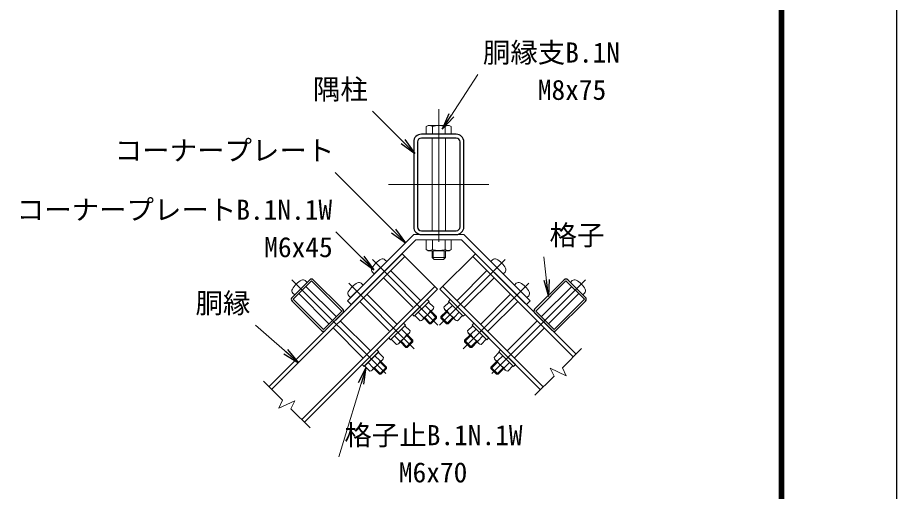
# Model space of a CAD drawing. Units: millimetres, scale not verified. Extents: x -4200 to 4200, y -2970 to 2970.
# Drawn here: x 2099 to 4200, y -145 to 989 of the extents above; entities that cross this region are included whole.
import ezdxf
from ezdxf.enums import TextEntityAlignment as Align

# ---------------------------------------------------------------- set-up
doc = ezdxf.new("R2010")
doc.units = ezdxf.units.MM
doc.header["$LTSCALE"] = 10
doc.linetypes.add('USER1', pattern=[50.8, 31.75, -6.35, 6.35, -6.35])
for name, color, linetype, lineweight in [('0-0_D-TTL', 2, 'Continuous', 25), ('0-2_D-BMK', 2, 'USER1', 13), ('0-5_D-STR1', 1, 'Continuous', 25), ('0-6_D-STR3', 3, 'Continuous', 13), ('0-8_D-STR-DIM', 7, 'Continuous', 13), ('0-9_0', 7, 'Continuous', 25), ('0-B_D-STR-TXT', 7, 'Continuous', 13)]:
    doc.layers.add(name, color=color, linetype=linetype, lineweight=lineweight)
doc.styles.add('ＭＳ ゴシック', font='')
doc.styles.get('ＭＳ ゴシック').set_extended_font_data('MS Gothic')

# ---------------------------------------------------------------- blocks, each defined once
blk = doc.blocks.new('_Open')
at = {"layer": '0-9_0'}
blk.add_line((-10, 1.667), (0, 0), dxfattribs=at)
blk.add_lwpolyline([(-10, -1.667), (0, 0), (-10, 0)], dxfattribs=at)

msp = doc.modelspace()

# ---------------------------------------------------------------- linework, layer by layer
at = {"layer": '0-0_D-TTL'}
for points in [[(-4199.92, 2970.06), (4200.08, 2970.06), (4200.08, -2969.94), (-4199.92, -2969.94)], [(-3929.92, 2750.06), (3930.08, 2750.06), (3930.08, -2749.94), (-3929.92, -2749.94)], [(-3927.42, 2747.56), (3927.58, 2747.56), (3927.58, -2747.44), (-3927.42, -2747.44)], [(-3924.92, 2745.06), (3925.08, 2745.06), (3925.08, -2744.94), (-3924.92, -2744.94)], [(-3922.42, 2742.56), (3922.58, 2742.56), (3922.58, -2742.44), (-3922.42, -2742.44)], [(-3919.92, 2740.06), (3920.08, 2740.06), (3920.08, -2739.94), (-3919.92, -2739.94)]]:
    msp.add_lwpolyline(points, close=True, dxfattribs=at)
at = {"layer": '0-2_D-BMK'}
for p, q in [((3106.2, 769.63), (3106.2, 409.63)), ((2986.2, 589.63), (3226.2, 589.63)), ((3104.14, 253.3), (2947.61, 409.83)), ((3108.26, 253.3), (3264.79, 409.83)), ((2755.25, 361.77), (2985.55, 131.47)), ((3457.15, 361.77), (3226.85, 131.47)), ((3047.57, 196.73), (2891.04, 353.26)), ((3164.83, 196.73), (3321.36, 353.26))]:
    msp.add_line(p, q, dxfattribs=at)
at = {"layer": '0-5_D-STR1'}
for p, q in [((3147.8, 709.63), (3064.6, 709.63)), ((3147.8, 700.43), (3064.6, 700.43)), ((3046.2, 691.23), (3046.2, 488.03)), ((3055.4, 691.23), (3055.4, 488.03)), ((3157, 488.03), (3157, 691.23)), ((3166.2, 488.03), (3166.2, 691.23)), ((3064.6, 478.83), (3147.8, 478.83)), ((3064.6, 469.63), (3147.8, 469.63)), ((3018.48, 423.81), (2700.28, 105.61)), ((3103.33, 338.96), (3018.48, 423.81)), ((3109.07, 338.96), (3193.92, 423.81)), ((3193.92, 423.81), (3434.32, 183.41)), ((3024.99, 417.31), (2706.79, 99.11)), ((3187.41, 417.31), (3427.81, 176.91)), ((2755.44, 319.16), (2797.86, 361.59)), ((2806.35, 361.59), (2877.06, 290.88)), ((3406.05, 361.59), (3335.34, 290.88)), ((3456.96, 319.16), (3414.54, 361.59)), ((2778.63, 27.27), (3096.83, 345.47)), ((2785.14, 20.76), (3103.33, 338.96)), ((3349.47, 98.56), (3109.07, 338.96)), ((3355.97, 105.06), (3115.57, 345.47)), ((2826.15, 239.97), (2755.44, 310.68)), ((3386.25, 239.97), (3456.96, 310.68)), ((2877.06, 282.39), (2834.63, 239.97)), ((2876.78, 282.11), (2834.92, 240.25)), ((2876.78, 282.11), (2834.92, 240.25)), ((3335.34, 282.39), (3377.77, 239.97)), ((3335.62, 282.11), (3377.48, 240.25))]:
    msp.add_line(p, q, dxfattribs=at)
for points in [[(2802.11, 359.04), (2874.51, 286.63), (2830.39, 242.51), (2757.98, 314.92)], [(3410.29, 359.04), (3337.88, 286.63), (3382.01, 242.51), (3454.42, 314.92)]]:
    msp.add_lwpolyline(points, close=True, dxfattribs=at)
for centre, radius, start, end in [((3064.6, 691.23), 18.4, 90, 180), ((3064.6, 691.23), 9.2, 90, 180), ((3147.8, 691.23), 18.4, 0, 90), ((3147.8, 691.23), 9.2, 0, 90), ((3064.6, 488.03), 18.4, 180, 270), ((3064.6, 488.03), 9.2, 180, 270), ((3147.8, 488.03), 9.2, 270, 0), ((3147.8, 488.03), 18.4, 270, 0), ((2802.11, 357.34), 6, 45, 135), ((3410.29, 357.34), 6, 45, 135), ((2759.68, 314.92), 6, 135, 225), ((3452.72, 314.92), 6, 315, 45), ((2872.82, 286.63), 6, 315, 45), ((3339.58, 286.63), 6, 135, 225), ((2830.39, 244.21), 6, 225, 315), ((3382.01, 244.21), 6, 225, 315)]:
    msp.add_arc(centre, radius, start, end, dxfattribs=at)
at = {"layer": '0-6_D-STR3'}
for p, q in [((3081, 730.83), (3076.18, 728.05)), ((3076.18, 709.63), (3076.18, 728.05)), ((3131.4, 730.83), (3081, 730.83)), ((3091.19, 709.63), (3091.19, 728.05)), ((3121.21, 709.63), (3121.21, 728.05)), ((3131.4, 730.83), (3136.22, 728.05)), ((3136.22, 709.63), (3136.22, 728.05)), ((3136.22, 709.63), (3076.18, 709.63)), ((3090.2, 700.43), (3090.2, 478.83)), ((3122.2, 700.43), (3122.2, 478.83)), ((2887.81, 311.24), (3046.2, 469.63)), ((3046.2, 469.63), (3166.2, 469.63)), ((3166.2, 469.63), (3324.59, 311.24)), ((3051.5, 456.83), (3160.9, 456.83)), ((3076.18, 456.83), (3076.18, 433.73)), ((3076.18, 456.83), (3136.22, 456.83)), ((3091.19, 456.83), (3091.19, 433.73)), ((3121.21, 456.83), (3121.21, 433.73)), ((3136.22, 456.83), (3136.22, 433.73)), ((3160.9, 456.83), (3315.54, 302.19)), ((3076.18, 433.73), (3081.2, 430.83)), ((3081.2, 430.83), (3131.2, 430.83)), ((3090.2, 430.83), (3090.2, 414.43)), ((3093.2, 430.83), (3093.2, 411.43)), ((3119.2, 430.83), (3119.2, 411.43)), ((3122.2, 430.83), (3122.2, 414.43)), ((3136.22, 433.73), (3131.2, 430.83)), ((2952.15, 375.59), (2981.85, 405.29)), ((2977.53, 409.61), (2981.85, 405.29)), ((3090.2, 414.43), (3095, 409.63)), ((3122.2, 414.43), (3090.2, 414.43)), ((3117.4, 409.63), (3095, 409.63)), ((3122.2, 414.43), (3117.4, 409.63)), ((3234.87, 409.61), (3230.55, 405.29)), ((3260.24, 375.59), (3230.55, 405.29)), ((2947.84, 379.91), (2952.15, 375.59)), ((2991.05, 383.37), (3061.46, 312.95)), ((3221.35, 383.37), (3150.94, 312.95)), ((3264.56, 379.91), (3260.24, 375.59)), ((2787.18, 359.54), (2791.5, 355.22)), ((2974.07, 366.4), (3044.49, 295.98)), ((3238.32, 366.4), (3167.91, 295.98)), ((3425.22, 359.54), (3420.9, 355.22)), ((2791.5, 355.22), (2761.8, 325.53)), ((2788.53, 345.47), (2859.81, 274.19)), ((2895.59, 319.02), (2925.28, 348.72)), ((2920.97, 353.04), (2925.28, 348.72)), ((3291.43, 353.04), (3287.11, 348.72)), ((3316.81, 319.02), (3287.11, 348.72)), ((3423.87, 345.47), (3352.59, 274.19)), ((3420.9, 355.22), (3450.6, 325.53)), ((2757.48, 329.84), (2761.8, 325.53)), ((2771.56, 328.49), (2842.84, 257.22)), ((2891.27, 323.34), (2895.59, 319.02)), ((2934.48, 326.8), (3004.89, 256.38)), ((3277.92, 326.8), (3207.51, 256.38)), ((3321.13, 323.34), (3316.81, 319.02)), ((3440.84, 328.49), (3369.56, 257.22)), ((3454.92, 329.84), (3450.6, 325.53)), ((2917.51, 309.83), (2987.92, 239.41)), ((3049.17, 275.74), (3081.7, 308.27)), ((3086.01, 287.69), (3073.56, 300.14)), ((3081.7, 308.27), (3094.14, 295.83)), ((3130.7, 308.27), (3118.26, 295.83)), ((3126.39, 287.69), (3138.83, 300.14)), ((3163.23, 275.74), (3130.7, 308.27)), ((3294.89, 309.83), (3224.48, 239.41)), ((3324.59, 311.24), (3315.54, 302.19)), ((3049.17, 275.74), (3061.61, 263.3)), ((3069.75, 271.43), (3057.3, 283.88)), ((3067.32, 265.61), (3092.15, 290.44)), ((3084.1, 256.37), (3101.07, 273.34)), ((3086.36, 284.65), (3101.07, 269.95)), ((3088.06, 286.35), (3101.07, 273.34)), ((3101.07, 269.95), (3101.07, 273.34)), ((3124.34, 286.35), (3111.33, 273.34)), ((3128.3, 256.37), (3111.33, 273.34)), ((3111.33, 269.95), (3111.33, 273.34)), ((3126.04, 284.65), (3113.02, 271.64)), ((3145.08, 265.61), (3120.25, 290.44)), ((3142.65, 271.43), (3155.1, 283.88)), ((3163.23, 275.74), (3150.78, 263.3)), ((2870.84, 263.16), (2942.68, 191.32)), ((3071.09, 269.38), (3084.1, 256.37)), ((3072.79, 271.08), (3087.49, 256.37)), ((3087.49, 256.37), (3084.1, 256.37)), ((3087.49, 256.37), (3101.07, 269.95)), ((3124.9, 256.37), (3111.33, 269.95)), ((3124.9, 256.37), (3128.3, 256.37)), ((3139.61, 271.08), (3126.6, 258.07)), ((3141.31, 269.38), (3128.3, 256.37)), ((3341.56, 263.16), (3269.72, 191.32)), ((2853.87, 246.19), (2925.71, 174.35)), ((2992.6, 219.18), (3025.13, 251.7)), ((3010.75, 209.04), (3035.58, 233.87)), ((3029.44, 231.13), (3017, 243.57)), ((3025.13, 251.7), (3037.57, 239.26)), ((3187.27, 251.7), (3174.83, 239.26)), ((3201.65, 209.04), (3176.82, 233.87)), ((3182.96, 231.13), (3195.4, 243.57)), ((3219.8, 219.18), (3187.27, 251.7)), ((3219.8, 219.18), (3187.27, 251.7)), ((3358.53, 246.19), (3286.69, 174.35)), ((2992.6, 219.18), (3005.05, 206.73)), ((3013.18, 214.86), (3000.73, 227.31)), ((3014.52, 212.81), (3027.53, 199.8)), ((3016.22, 214.51), (3030.93, 199.8)), ((3027.53, 199.8), (3044.5, 216.77)), ((3029.79, 228.09), (3044.5, 213.38)), ((3030.93, 199.8), (3044.5, 213.38)), ((3031.49, 229.78), (3044.5, 216.77)), ((3044.5, 213.38), (3044.5, 216.77)), ((3180.91, 229.78), (3167.9, 216.77)), ((3182.6, 228.09), (3167.9, 213.38)), ((3184.87, 199.8), (3167.9, 216.77)), ((3167.9, 213.38), (3167.9, 216.77)), ((3181.47, 199.8), (3167.9, 213.38)), ((3196.18, 214.51), (3181.47, 199.8)), ((3197.88, 212.81), (3184.87, 199.8)), ((3199.22, 214.86), (3211.67, 227.31)), ((3219.8, 219.18), (3207.35, 206.73)), ((3030.93, 199.8), (3027.53, 199.8)), ((3181.47, 199.8), (3184.87, 199.8)), ((2971.62, 169.92), (2946.79, 145.08)), ((2965.8, 167.49), (2953.36, 179.93)), ((2961.49, 188.06), (2973.93, 175.62)), ((3250.91, 188.06), (3238.47, 175.62)), ((3240.77, 169.92), (3265.61, 145.08)), ((3246.6, 167.49), (3259.04, 179.93)), ((2949.54, 151.22), (2937.09, 163.67)), ((2950.88, 149.17), (2964.46, 135.6)), ((2952.58, 150.87), (2967.85, 135.6)), ((2981.43, 152.57), (2964.46, 135.6)), ((2966.16, 164.45), (2981.43, 149.17)), ((2967.85, 166.14), (2981.43, 152.57)), ((2981.43, 149.17), (2967.85, 135.6)), ((2981.43, 149.17), (2981.43, 152.57)), ((3244.55, 166.14), (3230.97, 152.57)), ((3230.97, 152.57), (3247.94, 135.6)), ((3230.97, 149.17), (3230.97, 152.57)), ((3230.97, 149.17), (3244.55, 135.6)), ((3246.24, 164.45), (3232.67, 150.87)), ((3259.82, 150.87), (3246.24, 137.29)), ((3261.52, 149.17), (3247.94, 135.6)), ((3262.86, 151.22), (3275.31, 163.67)), ((2967.85, 135.6), (2964.46, 135.6)), ((3244.55, 135.6), (3247.94, 135.6))]:
    msp.add_line(p, q, dxfattribs=at)
for points in [[(2887.81, 311.24), (2896.86, 302.19), (3051.5, 456.83)], [(2961.49, 188.06), (2928.96, 155.54), (2941.41, 143.09)], [(3250.91, 188.06), (3283.44, 155.54), (3270.99, 143.09)]]:
    msp.add_lwpolyline(points, dxfattribs=at)
for points in [[(3083.11, 309.69), (3078.59, 314.21), (3043.23, 278.86), (3047.76, 274.33)], [(3133.81, 314.21), (3129.29, 309.69), (3164.64, 274.33), (3169.17, 278.86)], [(3026.54, 253.12), (3022.02, 257.64), (2986.66, 222.29), (2991.19, 217.76)], [(3190.38, 257.64), (3185.86, 253.12), (3221.21, 217.76), (3225.74, 222.29)], [(2962.9, 189.48), (2958.38, 194), (2923.02, 158.65), (2927.55, 154.12)], [(3249.5, 189.48), (3254.02, 194), (3289.38, 158.65), (3284.85, 154.12)]]:
    msp.add_lwpolyline(points, close=True, dxfattribs=at)
for centre, radius, start, end in [((3083.68, 717.08), 13.29, 55.61585, 124.38415), ((3106.2, 680.69), 49.68, 72.4121, 107.5879), ((3128.72, 717.08), 13.29, 55.61585, 124.38415), ((3083.68, 444.7), 13.29, 235.61585, 304.38416), ((3106.2, 481.09), 49.68, 252.4121, 287.5879), ((3128.72, 444.7), 13.29, 235.61586, 304.38414), ((2995.57, 361.87), 56, 118.92714, 151.07286), ((2972.16, 404.23), 7.6, 45, 118.92714), ((3240.24, 404.23), 7.6, 61.07286, 135), ((3216.83, 361.87), 56, 28.92714, 61.07286), ((2953.21, 385.28), 7.6, 151.07286, 225), ((3259.19, 385.28), 7.6, 315, 28.92714), ((2805.22, 311.81), 56, 118.92714, 151.07286), ((2781.81, 354.17), 7.6, 45, 118.92714), ((3430.59, 354.17), 7.6, 61.07286, 135), ((3407.18, 311.81), 56, 28.92714, 61.07286), ((2762.86, 335.22), 7.6, 151.07286, 225), ((2939, 305.3), 56, 118.92714, 151.07286), ((2915.59, 347.66), 7.6, 45, 118.92714), ((3296.81, 347.66), 7.6, 61.07286, 135), ((3273.4, 305.3), 56, 28.92714, 61.07286), ((3449.54, 335.22), 7.6, 315, 28.92714), ((2896.64, 328.71), 7.6, 151.07286, 225), ((3315.76, 328.71), 7.6, 315, 28.92714), ((3086.1, 295.74), 8.05, 269.39087, 0.60913), ((3126.3, 295.74), 8.05, 179.39087, 270.60913), ((3059.24, 298.2), 28.75, 291.42363, 338.57637), ((3153.15, 298.2), 28.75, 201.42363, 248.57637), ((3061.66, 271.39), 8.09, 269.68187, 0.31813), ((3150.74, 271.39), 8.09, 179.68187, 270.31813), ((3002.68, 241.63), 28.75, 291.42363, 338.57637), ((3029.53, 239.17), 8.05, 269.39087, 0.60913), ((3182.87, 239.17), 8.05, 179.39087, 270.60913), ((3209.72, 241.63), 28.75, 201.42363, 248.57637), ((3005.09, 214.82), 8.09, 269.68187, 0.31813), ((3207.31, 214.82), 8.09, 179.68187, 270.31813), ((2965.85, 175.57), 8.09, 269.68187, 0.31813), ((3246.55, 175.57), 8.09, 179.68187, 270.31813), ((2941.49, 151.14), 8.05, 269.39087, 0.60913), ((2939.04, 177.99), 28.75, 291.42363, 338.57637), ((3273.36, 177.99), 28.75, 201.42363, 248.57637), ((3270.91, 151.14), 8.05, 179.39087, 270.60913)]:
    msp.add_arc(centre, radius, start, end, dxfattribs=at)
at = {"layer": '0-8_D-STR-DIM'}
for p, q in [((3402.1, 151.19), (3447.65, 196.75)), ((3372.78, 149.9), (3381.69, 130.78)), ((3411.01, 132.07), (3372.78, 149.9)), ((3402.1, 151.19), (3411.01, 132.07)), ((3336.13, 85.22), (3381.69, 130.78)), ((2732.51, 73.39), (2686.95, 118.95)), ((2732.51, 73.39), (2723.59, 54.27)), ((2723.59, 54.27), (2761.83, 72.1)), ((2761.83, 72.1), (2752.91, 52.99)), ((2798.47, 7.43), (2752.91, 52.99))]:
    msp.add_line(p, q, dxfattribs=at)
at = {"layer": '0-B_D-STR-TXT'}
for p, q in [((3199.22, 852.66), (3115.65, 723.1)), ((2947.86, 765.06), (3047.55, 665.37)), ((2858.24, 618.23), (3025.11, 451.37)), ((2860, 476.4), (2949.6, 386.81)), ((3357.49, 416.16), (3367.99, 323.31)), ((2667.78, 253.33), (2769.11, 164.35)), ((2867.21, -62.31), (2932.2, 149.8))]:
    msp.add_line(p, q, dxfattribs=at)

# ---------------------------------------------------------------- block references
at = {"layer": '0-B_D-STR-TXT', "xscale": 4, "yscale": 4}
for p, rotation in [((3114.57, 721.41), 237.17814), ((3048.97, 663.95), 315), ((3026.52, 449.95), 315), ((2951.01, 385.39), 315), ((3368.21, 321.32), 276.44786), ((2770.62, 163.03), 318.71585), ((2932.79, 151.71), 72.96564)]:
    msp.add_blockref('_Open', p, dxfattribs=dict(at, rotation=rotation))

# ---------------------------------------------------------------- texts
at = {"layer": '0-B_D-STR-TXT', "style": 'ＭＳ ゴシック'}
for s, p in [('胴縁支B.1N', (3211.67, 866.64)), ('隅柱', (2805.46, 778.66)), ('M8x75', (3342.91, 777.41)), ('コーナープレート', (2331.69, 632.43)), ('コーナープレートB.1N.1W', (2097.55, 490.6)), ('格子', (3370.94, 429.88)), ('M6x45', (2689.09, 401.15)), ('胴縁', (2524.63, 267.3)), ('格子止B.1N.1W', (2880.66, -48.58)), ('M6x70', (3010.9, -137.56))]:
    msp.add_text(s, height=48.09, dxfattribs=at).set_placement(p, align=Align.BOTTOM_LEFT)

doc.saveas('drawing.dxf')
